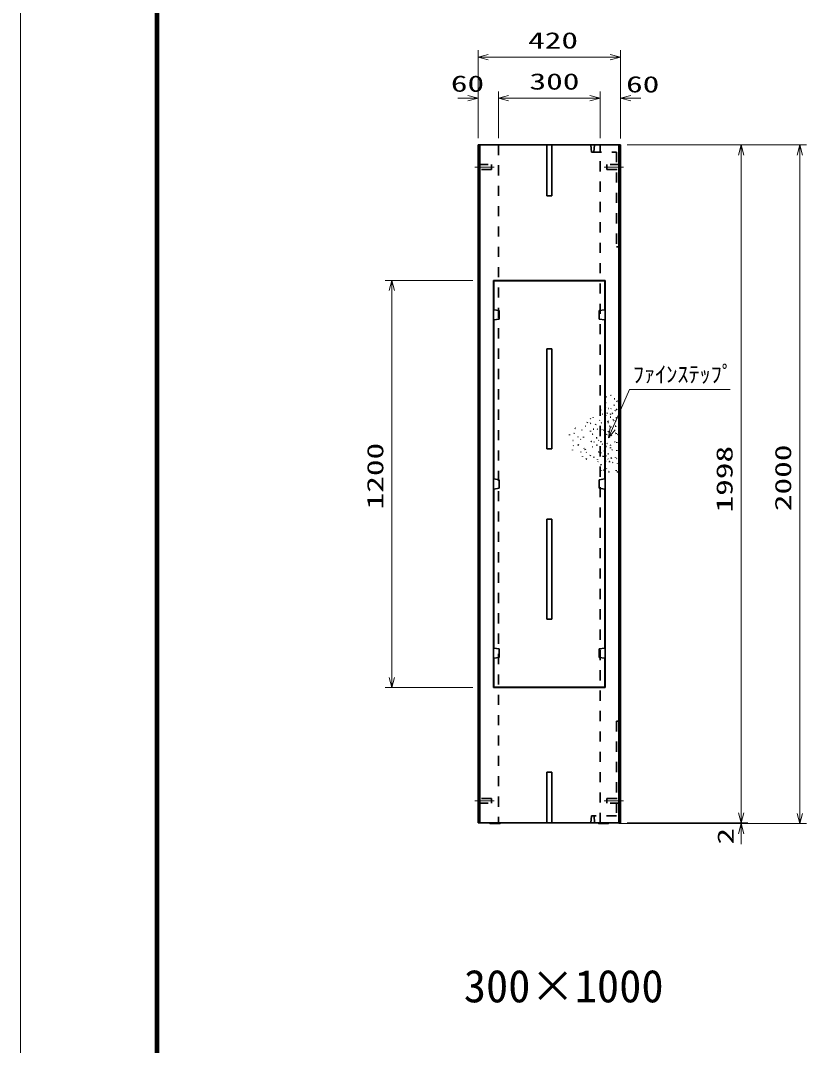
# Model space of a CAD drawing. Units: millimetres on the paper. Extents: x 20 to 1011, y 20 to 614.
# Drawn here: x 20.1 to 136, y 307.6 to 458.7 of the extents above; entities that cross this region are included whole.
import ezdxf
from ezdxf.enums import TextEntityAlignment as Align

# ---------------------------------------------------------------- set-up
doc = ezdxf.new("R2010")
doc.units = ezdxf.units.MM
doc.linetypes.add('CHAIN', pattern=[18.5, 12, -1.5, 3.5, -1.5])
doc.linetypes.add('USER1', pattern=[3, 1.5, -1.5])
for name, color, linetype, lineweight in [('D-BMK（構造物基準線）', 2, 'CHAIN', 18), ('D-STR-DIM（寸法）', 7, 'Continuous', 13), ('D-STR-HTXT（旗上げ）', 7, 'Continuous', 13), ('D-STR（構造物）', 1, 'Continuous', 35), ('D-TTL-LINE（区切線）', 7, 'Continuous', 35), ('D-TTL（外枠）', 2, 'Continuous', 140)]:
    doc.layers.add(name, color=color, linetype=linetype, lineweight=lineweight)
doc.styles.add('ＭＳ ゴシック', font='')
doc.styles.get('ＭＳ ゴシック').set_extended_font_data('MS Gothic')

# ---------------------------------------------------------------- blocks, each defined once
blk = doc.blocks.new('_Open30@@SfigorgFlag@@4')
at = {"color": 7, "linetype": 'Continuous', "lineweight": 13}
for p, q in [((-1, 0.2679), (0, 0)), ((0, 0), (-1, -0.2679)), ((0, 0), (-1, 0))]:
    blk.add_line(p, q, dxfattribs=at)

msp = doc.modelspace()

# ---------------------------------------------------------------- linework, layer by layer
at = {"layer": 'D-BMK（構造物基準線）'}
for p, q in [((87.111, 437.066), (89.96, 437.066)), ((106.186, 437.066), (109.035, 437.066)), ((87.111, 343.666), (89.96, 343.666)), ((109.035, 343.666), (106.186, 343.666))]:
    msp.add_line(p, q, dxfattribs=at)
at = {"layer": 'D-STR-DIM（寸法）'}
for p, q in [((87.573, 448.213), (87.573, 454.263)), ((89.073, 453.263), (107.073, 453.263)), ((108.573, 448.243), (108.573, 454.263)), ((86.073, 447.213), (84.573, 447.213)), ((87.573, 441.316), (87.573, 448.213)), ((90.573, 441.316), (90.573, 448.213)), ((90.573, 441.368), (90.573, 448.213)), ((92.073, 447.213), (104.073, 447.213)), ((92.073, 447.213), (93.573, 447.213)), ((104.073, 447.213), (102.573, 447.213)), ((105.573, 441.316), (105.573, 448.213)), ((105.573, 441.316), (105.573, 448.213)), ((108.573, 441.286), (108.573, 448.213)), ((110.073, 447.213), (111.573, 447.213)), ((109.573, 440.316), (127.362, 440.316)), ((125.925, 440.316), (136.002, 440.316)), ((126.362, 341.916), (126.362, 438.816)), ((135.002, 341.816), (135.002, 438.816)), ((86.823, 420.366), (73.859, 420.366)), ((74.859, 361.866), (74.859, 418.866)), ((86.823, 360.366), (73.859, 360.366)), ((126.362, 341.916), (126.362, 343.416)), ((108.323, 340.316), (127.362, 340.316)), ((109.573, 340.416), (127.362, 340.416)), ((109.573, 340.416), (127.362, 340.416)), ((124.925, 340.316), (136.002, 340.316)), ((126.362, 338.816), (126.362, 337.316))]:
    msp.add_line(p, q, dxfattribs=at)
at = {"layer": 'D-STR-HTXT（旗上げ）'}
for p, q in [((109.916, 404.275), (107.417, 398.524)), ((124.746, 404.275), (109.916, 404.275))]:
    msp.add_line(p, q, dxfattribs=at)
at = {"layer": 'D-STR（構造物）'}
for p, q in [((108.573, 440.316), (87.573, 440.316)), ((87.573, 440.316), (87.573, 340.416)), ((87.823, 340.416), (87.823, 440.316)), ((97.698, 440.316), (97.698, 432.816)), ((98.448, 432.816), (98.448, 440.316)), ((108.323, 440.316), (108.323, 340.416)), ((108.573, 340.416), (108.573, 440.316)), ((97.698, 432.816), (98.448, 432.816)), ((106.323, 420.366), (89.823, 420.366)), ((89.823, 420.366), (89.823, 360.366)), ((89.898, 416.041), (89.898, 420.291)), ((89.898, 420.291), (106.248, 420.291)), ((106.248, 420.291), (106.248, 416.041)), ((106.323, 420.366), (106.323, 360.366)), ((90.698, 415.916), (89.898, 416.041)), ((90.698, 414.666), (90.698, 415.916)), ((106.248, 416.041), (105.448, 415.916)), ((105.448, 415.916), (105.448, 414.666)), ((89.898, 414.541), (90.698, 414.666)), ((89.898, 391.116), (89.898, 414.541)), ((105.448, 414.666), (106.248, 414.541)), ((106.248, 414.541), (106.248, 391.116)), ((97.698, 410.291), (97.698, 395.541)), ((98.448, 410.291), (97.698, 410.291)), ((98.448, 410.291), (98.448, 395.541)), ((107.081, 403.394), (107.138, 403.442)), ((107.138, 403.442), (107.186, 403.385)), ((106.341, 402.364), (106.394, 402.311)), ((106.394, 402.311), (106.447, 402.364)), ((106.455, 403.219), (106.528, 403.199)), ((107.64, 401.955), (107.568, 401.936)), ((107.621, 402.028), (107.64, 401.955)), ((107.656, 402.888), (107.731, 402.888)), ((108.004, 402.503), (108.057, 402.556)), ((108.057, 402.556), (108.11, 402.503)), ((105.687, 401.228), (105.681, 401.303)), ((105.975, 400.63), (105.905, 400.656)), ((106.434, 401.642), (106.369, 401.604)), ((106.388, 400.514), (106.42, 400.446)), ((106.605, 400.819), (106.543, 400.776)), ((106.605, 400.819), (106.648, 400.757)), ((106.821, 401.492), (106.747, 401.505)), ((107.038, 400.642), (107.1, 400.685)), ((107.147, 400.215), (107.072, 400.221)), ((107.1, 400.685), (107.143, 400.624)), ((107.16, 401.42), (107.186, 401.491)), ((107.369, 400.745), (107.437, 400.777)), ((107.757, 401.118), (107.77, 401.192)), ((107.77, 401.192), (107.844, 401.179)), ((107.952, 401.318), (108.013, 401.361)), ((108.013, 401.361), (108.056, 401.3)), ((103.36, 398.883), (103.435, 398.89)), ((103.669, 399.391), (103.689, 399.463)), ((104.142, 399.973), (104.089, 400.026)), ((104.117, 399.266), (104.182, 399.304)), ((104.142, 399.973), (104.195, 400.026)), ((104.558, 400.15), (104.52, 400.215)), ((104.934, 399.153), (104.908, 399.083)), ((105.523, 399.771), (105.465, 399.722)), ((105.708, 399.435), (105.769, 399.392)), ((105.769, 399.392), (105.726, 399.33)), ((106.351, 399.034), (106.425, 399.028)), ((106.715, 399.405), (106.79, 399.405)), ((106.734, 399.576), (106.721, 399.65)), ((106.959, 398.884), (106.887, 398.864)), ((107.122, 398.847), (107.183, 398.804)), ((107.183, 398.804), (107.14, 398.742)), ((107.491, 399.798), (107.443, 399.856)), ((107.602, 399.741), (107.54, 399.698)), ((107.645, 399.679), (107.602, 399.741)), ((107.803, 398.891), (107.876, 398.904)), ((107.893, 399.688), (107.819, 399.701)), ((107.876, 398.904), (107.89, 398.83)), ((107.88, 399.615), (107.893, 399.688)), ((107.884, 400.067), (107.922, 400.131)), ((107.922, 400.131), (107.987, 400.094)), ((101.076, 397.646), (101.057, 397.574)), ((101.759, 397.87), (101.702, 397.822)), ((101.808, 397.812), (101.759, 397.87)), ((101.917, 398.559), (101.842, 398.566)), ((102.352, 397.316), (102.277, 397.316)), ((102.881, 398.269), (102.888, 398.343)), ((103.1, 397.232), (103.131, 397.3)), ((104.136, 398.176), (104.167, 398.108)), ((104.41, 397.679), (104.468, 397.727)), ((104.468, 397.727), (104.516, 397.67)), ((104.625, 398.417), (104.55, 398.423)), ((105.184, 398.439), (105.116, 398.407)), ((105.184, 398.439), (105.153, 398.507)), ((105.872, 398.333), (105.824, 398.391)), ((106.124, 398.294), (106.059, 398.257)), ((106.087, 398.359), (106.124, 398.294)), ((106.565, 397.687), (106.527, 397.622)), ((106.729, 398.068), (106.801, 398.087)), ((106.801, 398.087), (106.782, 398.16)), ((106.988, 397.331), (106.975, 397.257)), ((107.242, 397.52), (107.181, 397.477)), ((107.242, 397.52), (107.285, 397.459)), ((107.932, 397.836), (107.859, 397.823)), ((107.945, 397.762), (107.932, 397.836)), ((108.175, 397.665), (108.113, 397.708)), ((108.132, 397.604), (108.175, 397.665)), ((101.529, 396.77), (101.604, 396.77)), ((101.633, 396.053), (101.575, 396.005)), ((102.297, 396.064), (102.362, 396.102)), ((102.362, 396.102), (102.325, 396.167)), ((102.731, 396.931), (102.678, 396.984)), ((104.237, 396.628), (104.237, 396.553)), ((104.312, 396.628), (104.237, 396.628)), ((104.374, 395.857), (104.444, 395.832)), ((104.705, 396.501), (104.686, 396.573)), ((104.986, 397.173), (105.061, 397.173)), ((105.088, 396.108), (105.02, 396.076)), ((105.061, 397.173), (105.061, 397.098)), ((105.12, 396.04), (105.088, 396.108)), ((105.387, 396.841), (105.334, 396.788)), ((105.665, 396.606), (105.608, 396.558)), ((105.665, 396.606), (105.714, 396.549)), ((105.851, 396.27), (105.912, 396.227)), ((105.912, 396.227), (105.869, 396.166)), ((106.568, 395.863), (106.493, 395.87)), ((106.555, 396.277), (106.613, 396.326)), ((106.613, 396.326), (106.564, 396.383)), ((107.102, 395.719), (107.029, 395.7)), ((107.122, 396.092), (107.049, 396.112)), ((107.121, 395.647), (107.102, 395.719)), ((107.103, 396.02), (107.122, 396.092)), ((107.683, 396.533), (107.744, 396.576)), ((107.744, 396.576), (107.787, 396.515)), ((108.036, 396.524), (108.023, 396.45)), ((97.698, 395.541), (98.448, 395.541)), ((101.493, 395.415), (101.474, 395.342)), ((102.738, 395.105), (102.713, 395.034)), ((102.957, 394.458), (102.989, 394.39)), ((103.192, 395.569), (103.173, 395.642)), ((103.376, 395.481), (103.311, 395.444)), ((103.376, 395.481), (103.414, 395.416)), ((103.5, 395.013), (103.553, 395.066)), ((104.117, 394.521), (104.136, 394.593)), ((104.637, 394.358), (104.643, 394.284)), ((105.418, 395.091), (105.35, 395.059)), ((105.45, 395.023), (105.418, 395.091)), ((105.696, 394.989), (105.671, 394.918)), ((106.039, 394.439), (105.966, 394.458)), ((106.019, 394.366), (106.039, 394.439)), ((106.191, 395.191), (106.119, 395.172)), ((106.246, 395.64), (106.171, 395.64)), ((106.172, 395.264), (106.191, 395.191)), ((106.459, 394.491), (106.406, 394.544)), ((106.406, 394.438), (106.459, 394.491)), ((106.716, 394.816), (106.791, 394.816)), ((107.228, 394.208), (107.156, 394.228)), ((107.228, 394.208), (107.209, 394.136)), ((107.288, 395.361), (107.345, 395.41)), ((107.345, 395.41), (107.297, 395.467)), ((107.812, 394.206), (107.819, 394.281)), ((108.041, 395.327), (108.035, 395.252)), ((103.48, 394.034), (103.538, 394.082)), ((103.538, 394.082), (103.586, 394.025)), ((105.162, 393.986), (105.162, 393.911)), ((105.278, 393.694), (105.225, 393.641)), ((105.708, 393.163), (105.633, 393.163)), ((105.708, 393.238), (105.708, 393.163)), ((106.262, 393.756), (106.205, 393.708)), ((106.262, 393.756), (106.214, 393.813)), ((106.352, 393.681), (106.352, 393.756)), ((106.776, 394.037), (106.708, 394.069)), ((106.883, 393.68), (106.958, 393.673)), ((106.958, 393.673), (106.951, 393.599)), ((107.452, 393.525), (107.394, 393.477)), ((107.403, 393.583), (107.452, 393.525)), ((108.009, 394.053), (107.96, 394.111)), ((108.141, 393.368), (108.147, 393.443)), ((105.692, 392.384), (105.661, 392.316)), ((106.057, 392.401), (106.004, 392.454)), ((106.004, 392.348), (106.057, 392.401)), ((106.512, 392.66), (106.566, 392.607)), ((106.814, 392.185), (106.882, 392.153)), ((106.882, 392.153), (106.85, 392.085)), ((107.919, 392.322), (107.925, 392.397)), ((108.057, 392.121), (108.115, 392.169)), ((108.115, 392.169), (108.067, 392.227)), ((90.698, 390.991), (89.898, 391.116)), ((89.898, 389.616), (90.698, 389.741)), ((90.698, 389.741), (90.698, 390.991)), ((106.248, 391.116), (105.448, 390.991)), ((105.448, 390.991), (105.448, 389.741)), ((105.448, 389.741), (106.248, 389.616)), ((89.898, 366.191), (89.898, 389.616)), ((106.248, 389.616), (106.248, 366.191)), ((98.448, 385.191), (97.698, 385.191)), ((97.698, 385.191), (97.698, 370.441)), ((98.448, 385.191), (98.448, 370.441)), ((97.698, 370.441), (98.448, 370.441)), ((90.698, 366.066), (89.898, 366.191)), ((90.698, 364.816), (90.698, 366.066)), ((106.248, 366.191), (105.448, 366.066)), ((105.448, 366.066), (105.448, 364.816)), ((89.898, 364.691), (90.698, 364.816)), ((89.898, 360.441), (89.898, 364.691)), ((105.448, 364.816), (106.248, 364.691)), ((106.248, 364.691), (106.248, 360.441)), ((89.823, 360.366), (106.323, 360.366)), ((106.248, 360.441), (89.898, 360.441)), ((97.698, 347.916), (97.698, 340.416)), ((97.698, 347.916), (98.448, 347.916)), ((98.448, 347.916), (98.448, 340.416)), ((87.573, 340.416), (108.573, 340.416)), ((89.323, 340.316), (89.223, 340.416)), ((90.823, 340.316), (89.323, 340.316)), ((90.823, 340.316), (90.923, 340.416)), ((105.323, 340.316), (105.223, 340.416)), ((106.823, 340.316), (105.323, 340.316)), ((106.823, 340.316), (106.923, 340.416))]:
    msp.add_line(p, q, dxfattribs=at)
at = {"layer": 'D-STR（構造物）', "linetype": 'USER1'}
for p, q in [((90.573, 440.316), (90.573, 340.416)), ((104.214, 440.316), (104.295, 439.266)), ((104.735, 440.316), (104.661, 439.266)), ((105.573, 340.416), (105.573, 440.316)), ((104.295, 439.266), (107.991, 439.266)), ((107.991, 439.266), (107.991, 425.316)), ((87.573, 437.416), (89.573, 437.416)), ((89.573, 436.716), (87.573, 436.716)), ((89.573, 437.416), (89.573, 436.716)), ((108.573, 437.416), (106.573, 437.416)), ((106.573, 437.416), (106.573, 436.716)), ((106.573, 436.716), (108.573, 436.716)), ((107.991, 425.316), (108.566, 425.316)), ((107.998, 355.416), (107.998, 341.466)), ((107.998, 355.416), (108.573, 355.416)), ((89.573, 344.016), (87.573, 344.016)), ((87.573, 343.316), (89.573, 343.316)), ((89.573, 343.316), (89.573, 344.016)), ((106.573, 344.016), (108.573, 344.016)), ((106.573, 343.316), (106.573, 344.016)), ((108.573, 343.316), (106.573, 343.316)), ((104.302, 341.466), (104.221, 340.416)), ((107.998, 341.466), (104.302, 341.466)), ((104.742, 340.416), (104.668, 341.466))]:
    msp.add_line(p, q, dxfattribs=at)
at = {"layer": 'D-TTL-LINE（区切線）', "lineweight": 18}
msp.add_line((20.1, 614.11), (20.1, 20.11), dxfattribs=at)
at = {"layer": 'D-TTL（外枠）'}
msp.add_line((40.2, 594.01), (40.2, 40.21), dxfattribs=at)

# ---------------------------------------------------------------- block references
at = {"layer": 'D-STR-DIM（寸法）', "xscale": 1.5, "yscale": 1.5}
for p, rotation in [((87.573, 453.263), 180), ((90.573, 447.213), 180), ((90.573, 447.213), 180), ((108.573, 447.213), 180), ((126.362, 440.316), 90), ((135.002, 440.316), 90), ((74.859, 420.366), 90), ((74.859, 360.366), 270), ((126.362, 340.416), 270), ((126.362, 340.416), 270), ((135.002, 340.316), 270), ((126.362, 340.316), 90)]:
    msp.add_blockref('_Open30@@SfigorgFlag@@4', p, dxfattribs=dict(at, rotation=rotation))
for p in [(108.573, 453.263), (87.573, 447.213), (105.573, 447.213), (105.573, 447.213)]:
    msp.add_blockref('_Open30@@SfigorgFlag@@4', p, dxfattribs=at)
at = {"layer": 'D-STR-HTXT（旗上げ）', "xscale": 1.5, "yscale": 1.5, "rotation": 246.50838}
msp.add_blockref('_Open30@@SfigorgFlag@@4', (106.819, 397.149), dxfattribs=at)

# ---------------------------------------------------------------- texts
at = {"layer": 'D-STR-DIM（寸法）', "style": 'ＭＳ ゴシック', "width": 1.5}
for s, p in [('420', (94.948, 453.8)), ('60', (83.559, 447.431)), ('300', (95.156, 447.75)), ('60', (109.393, 447.337))]:
    msp.add_text(s, height=2.405, dxfattribs=at).set_placement(p, align=Align.BOTTOM_LEFT)
for s, p in [('1200', (74.322, 386.616)), ('1998', (125.824, 386.158)), ('2000', (134.464, 386.358)), ('2', (126, 337.228))]:
    msp.add_text(s, height=2.405, rotation=90, dxfattribs=at).set_placement(p, align=Align.BOTTOM_LEFT)
at = {"layer": 'D-STR-HTXT（旗上げ）', "style": 'ＭＳ ゴシック'}
msp.add_text('ﾌｧｲﾝｽﾃｯﾌﾟ', height=2.405, dxfattribs=at).set_placement((110.396, 404.6), align=Align.BOTTOM_LEFT)
at = {"layer": 'D-TTL-LINE（区切線）', "style": 'ＭＳ ゴシック'}
msp.add_text('300×1000', height=4.811, dxfattribs=at).set_placement((85.471, 312.541), align=Align.BOTTOM_LEFT)

doc.saveas('drawing.dxf')
